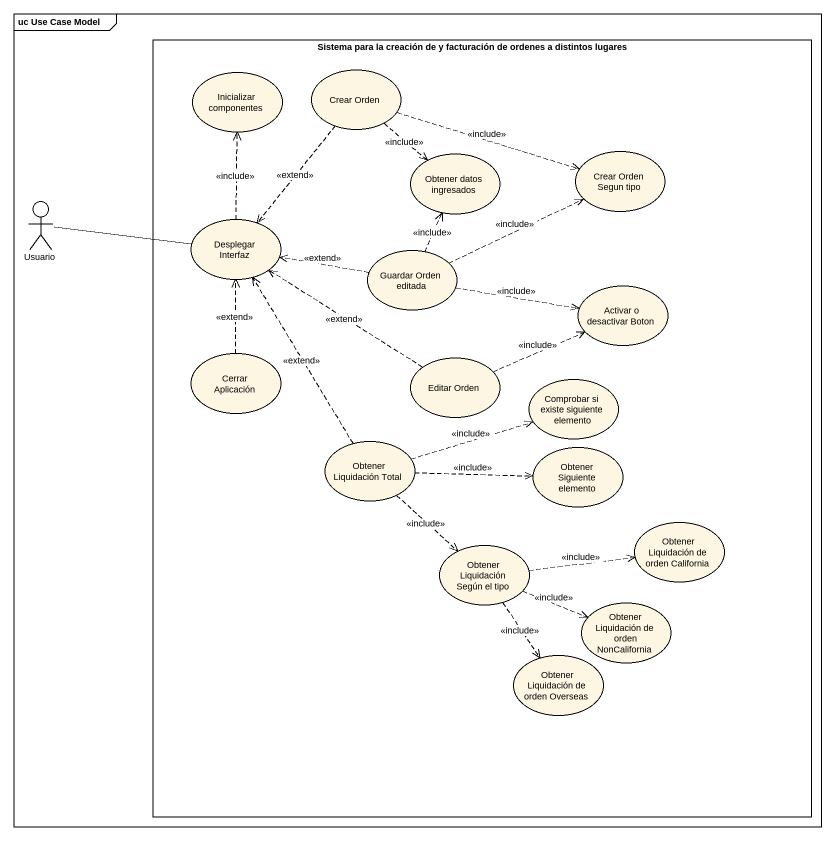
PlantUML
@startuml
mainframe uc Use Case Model
rectangle "Sistema para la creación de y facturación de ordenes a distintos lugares" as Sistema_para_la_creación_de {
  usecase "Crear Orden" as Crear_Orden
  usecase "Inicializar componentes" as Inicializar_componentes
  usecase "Obtener datos ingresados" as Obtener_datos_ingresados
  usecase "Crear Orden Segun tipo" as Crear_Orden_Segun_tipo
  usecase "Desplegar Interfaz" as Desplegar_Interfaz
  usecase "Guardar Orden editada" as Guardar_Orden_editada
  usecase "Activar o desactivar Boton" as Activar_o_desactivar_Boton
  usecase "Cerrar Aplicación" as Cerrar_Aplicación
  usecase "Editar Orden" as Editar_Orden
  usecase "Comprobar si existe siguiente elemento" as Comprobar_si_existe
  usecase "Obtener Liquidación Total" as Obtener_Liquidación_Total
  usecase "Obtener Siguiente elemento" as Obtener_Siguiente_elemento
  usecase "Obtener Liquidación de orden California" as Obtener_Liquidación_de
  usecase "Obtener Liquidación Según el tipo" as Obtener_Liquidación_Según
  usecase "Obtener Liquidación de orden NonCalifornia" as Obtener_Liquidación_de_2
  usecase "Obtener Liquidación de orden Overseas" as Obtener_Liquidación_de_3
}
actor Usuario
Crear_Orden ..> Obtener_datos_ingresados : <<include>>
Crear_Orden .right.> Crear_Orden_Segun_tipo : <<include>>
Crear_Orden ..> Desplegar_Interfaz : <<extend>>
Usuario -right- Desplegar_Interfaz
Desplegar_Interfaz .up.> Inicializar_componentes : <<include>>
Guardar_Orden_editada .up.> Obtener_datos_ingresados : <<include>>
Guardar_Orden_editada .right.> Crear_Orden_Segun_tipo : <<include>>
Guardar_Orden_editada .left.> Desplegar_Interfaz : <<extend>>
Guardar_Orden_editada .right.> Activar_o_desactivar_Boton : <<include>>
Cerrar_Aplicación .up.> Desplegar_Interfaz : <<extend>>
Editar_Orden .up.> Desplegar_Interfaz : <<extend>>
Editar_Orden .right.> Activar_o_desactivar_Boton : <<include>>
Obtener_Liquidación_Total .up.> Desplegar_Interfaz : <<extend>>
Obtener_Liquidación_Total .right.> Comprobar_si_existe : <<include>>
Obtener_Liquidación_Total .right.> Obtener_Siguiente_elemento : <<include>>
Obtener_Liquidación_Total ..> Obtener_Liquidación_Según : <<include>>
Obtener_Liquidación_Según .right.> Obtener_Liquidación_de : <<include>>
Obtener_Liquidación_Según .right.> Obtener_Liquidación_de_2 : <<include>>
Obtener_Liquidación_Según ..> Obtener_Liquidación_de_3 : <<include>>
@enduml
